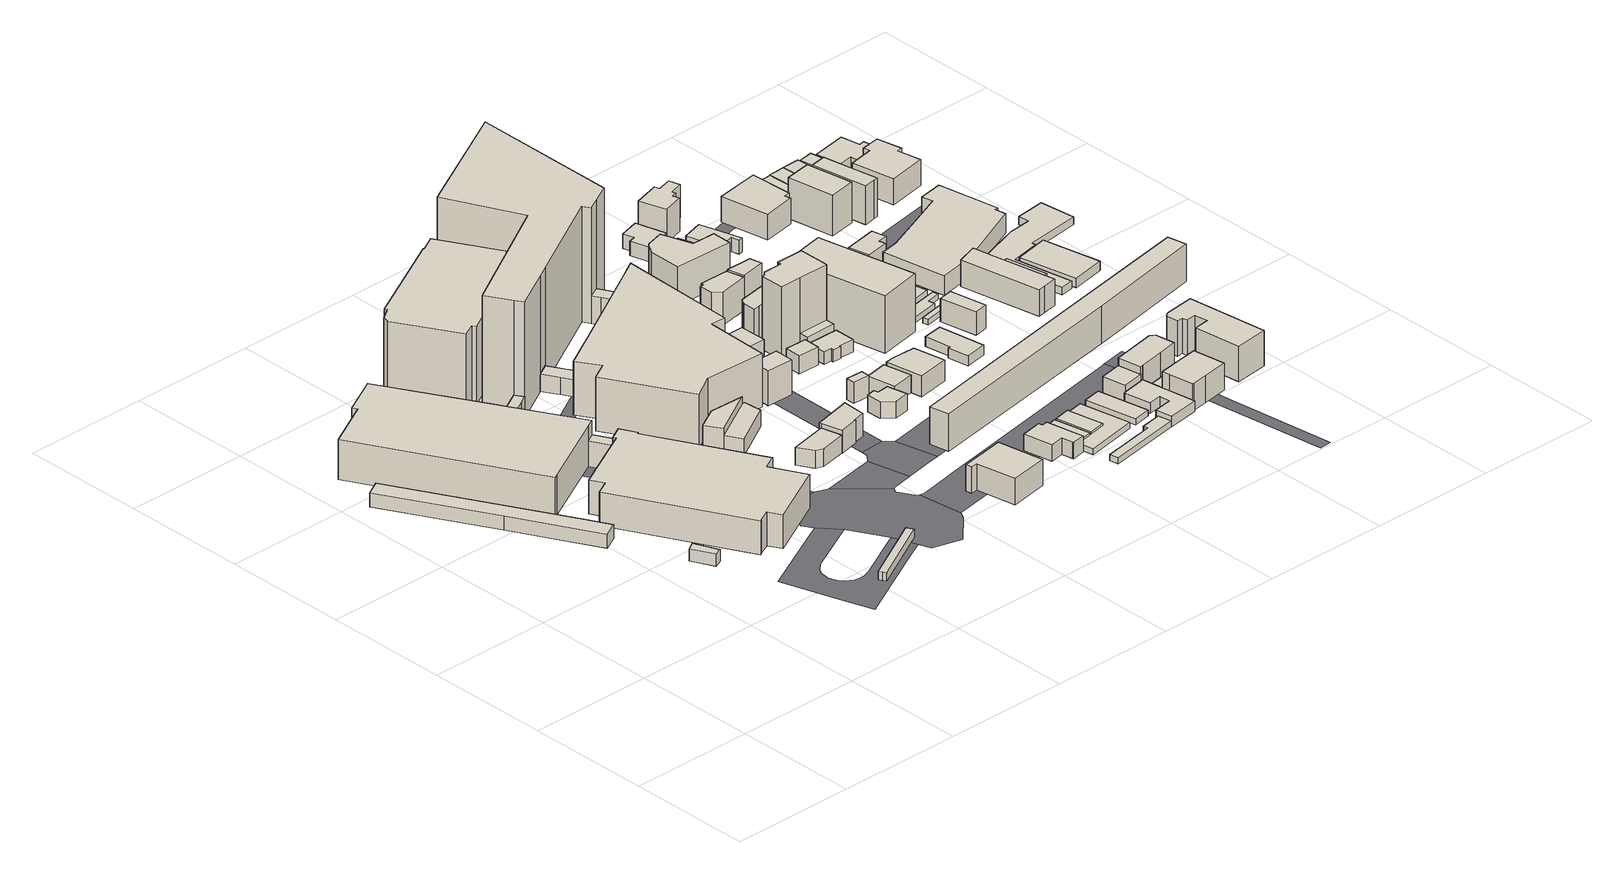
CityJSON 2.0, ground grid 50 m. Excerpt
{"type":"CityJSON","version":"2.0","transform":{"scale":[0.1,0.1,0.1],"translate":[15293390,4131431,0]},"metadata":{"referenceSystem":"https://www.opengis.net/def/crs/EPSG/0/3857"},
"CityObjects":{
"building1":{"type":"Building","attributes":{"measured_height":7.5,"year_of_construction":2008,"storeys_above_ground":3,"name":"新豊橋駅","usage":"商業系複合施設","districts_and_zones_type":"商業地域"},"geometry":[{"type":"Solid","lod":"1","boundaries":[[[[0,1,2,3,4,5]],[[0,5,6,7]],[[5,4,8,6]],[[4,3,9,8]],[[3,2,10,9]],[[2,1,11,10]],[[1,0,7,11]],[[7,6,8,9,10,11]]]]}]},
"building2":{"type":"Building","attributes":{"measured_height":5,"year_of_construction":2008,"storeys_above_ground":1,"usage":"運輸倉庫施設","districts_and_zones_type":"商業地域"},"geometry":[{"type":"Solid","lod":"1","boundaries":[[[[12,13,14,15]],[[12,15,16,17]],[[15,14,18,16]],[[14,13,19,18]],[[13,12,17,19]],[[17,16,18,19]]]]}]},
"building3":{"type":"Building","attributes":{"measured_height":17.8,"year_of_construction":2009,"storeys_above_ground":3,"usage":"商業系複合施設","districts_and_zones_type":"商業地域"},"geometry":[{"type":"Solid","lod":"1","boundaries":[[[[20,21,22,23,24,25,26,27,28,29]],[[20,29,30,31]],[[29,28,32,30]],[[28,27,33,32]],[[27,26,34,33]],[[26,25,35,34]],[[25,24,36,35]],[[24,23,37,36]],[[23,22,38,37]],[[22,21,39,38]],[[21,20,31,39]],[[31,30,32,33,34,35,36,37,38,39]]]]}]},
"building4":{"type":"Building","attributes":{"measured_height":14.9,"year_of_construction":2009,"storeys_above_ground":4,"usage":"運輸倉庫施設","districts_and_zones_type":"商業地域"},"geometry":[{"type":"Solid","lod":"1","boundaries":[[[[40,41,42,43,44,45,46,47,48,49,50,51,52,53,54,55]],[[40,55,56,57]],[[55,54,58,56]],[[54,53,59,58]],[[53,52,60,59]],[[52,51,61,60]],[[51,50,62,61]],[[50,49,63,62]],[[49,48,64,63]],[[48,47,65,64]],[[47,46,66,65]],[[46,45,67,66]],[[45,44,68,67]],[[44,43,69,68]],[[43,42,70,69]],[[42,41,71,70]],[[41,40,57,71]],[[57,56,58,59,60,61,62,63,64,65,66,67,68,69,70,71]]]]}]},
"building5":{"type":"Building","attributes":{"measured_height":7.3,"storeys_above_ground":1,"usage":"運輸倉庫施設","districts_and_zones_type":"商業地域"},"geometry":[{"type":"Solid","lod":"1","boundaries":[[[[72,73,74,75,76,77]],[[72,77,78,79]],[[77,76,80,78]],[[76,75,81,80]],[[75,74,82,81]],[[74,73,83,82]],[[73,72,79,83]],[[79,78,80,81,82,83]]]]}]},
"building6":{"type":"Building","attributes":{"measured_height":17.4,"storeys_above_ground":1,"usage":"商業系複合施設","districts_and_zones_type":"商業地域"},"geometry":[{"type":"Solid","lod":"1","boundaries":[[[[84,85,23,22]],[[84,22,86,87]],[[22,23,88,86]],[[23,85,89,88]],[[85,84,87,89]],[[87,86,88,89]]]]}]},
"building7":{"type":"Building","attributes":{"measured_height":15.4},"geometry":[{"type":"Solid","lod":"1","boundaries":[[[[90,91,92,93,94,95,96,97]],[[90,97,98,99]],[[97,96,100,98]],[[96,95,101,100]],[[95,94,102,101]],[[94,93,103,102]],[[93,92,104,103]],[[92,91,105,104]],[[91,90,99,105]],[[99,98,100,101,102,103,104,105]]]]}]},
"building8":{"type":"Building","attributes":{"measured_height":36.4},"geometry":[{"type":"Solid","lod":"1","boundaries":[[[[106,107,108,109,110,111,112,113,114,115,116,117]],[[106,117,118,119]],[[117,116,120,118]],[[116,115,121,120]],[[115,114,122,121]],[[114,113,123,122]],[[113,112,124,123]],[[112,111,125,124]],[[111,110,126,125]],[[110,109,127,126]],[[109,108,128,127]],[[108,107,129,128]],[[107,106,119,129]],[[119,118,120,121,122,123,124,125,126,127,128,129]]]]}]},
"building9":{"type":"Building","attributes":{"measured_height":7.5,"storeys_above_ground":1,"usage":"宿泊施設","districts_and_zones_type":"商業地域"},"geometry":[{"type":"Solid","lod":"1","boundaries":[[[[130,131,132,133,134,135,136,137]],[[130,137,138,139]],[[137,136,140,138]],[[136,135,141,140]],[[135,134,142,141]],[[134,133,143,142]],[[133,132,144,143]],[[132,131,145,144]],[[131,130,139,145]],[[139,138,140,141,142,143,144,145]]]]}]},
"building10":{"type":"Building","attributes":{"measured_height":10,"year_of_construction":2013,"storeys_above_ground":3,"usage":"店舗等併用住宅","districts_and_zones_type":"商業地域"},"geometry":[{"type":"Solid","lod":"1","boundaries":[[[[146,147,148,149]],[[146,149,150,151]],[[149,148,152,150]],[[148,147,153,152]],[[147,146,151,153]],[[151,150,152,153]]]]}]},
"building11":{"type":"Building","attributes":{"measured_height":7.6,"year_of_construction":1966,"storeys_above_ground":2,"usage":"店舗等併用住宅","districts_and_zones_type":"商業地域"},"geometry":[{"type":"Solid","lod":"1","boundaries":[[[[154,155,147,146,156]],[[154,156,157,158]],[[156,146,159,157]],[[146,147,160,159]],[[147,155,161,160]],[[155,154,158,161]],[[158,157,159,160,161]]]]}]},
"building12":{"type":"Building","attributes":{"measured_height":7.1,"year_of_construction":1981,"storeys_above_ground":2,"usage":"住宅","districts_and_zones_type":"商業地域"},"geometry":[{"type":"Solid","lod":"1","boundaries":[[[[162,163,164,165,166]],[[162,166,167,168]],[[166,165,169,167]],[[165,164,170,169]],[[164,163,171,170]],[[163,162,168,171]],[[168,167,169,170,171]]]]}]},
"building13":{"type":"Building","attributes":{"measured_height":24.8,"year_of_construction":2008,"storeys_above_ground":7,"usage":"宿泊施設","districts_and_zones_type":"商業地域"},"geometry":[{"type":"Solid","lod":"1","boundaries":[[[[172,173,174,175,176,177,178,179,180,181,182,183,184]],[[172,184,185,186]],[[184,183,187,185]],[[183,182,188,187]],[[182,181,189,188]],[[181,180,190,189]],[[180,179,191,190]],[[179,178,192,191]],[[178,177,193,192]],[[177,176,194,193]],[[176,175,195,194]],[[175,174,196,195]],[[174,173,197,196]],[[173,172,186,197]],[[186,185,187,188,189,190,191,192,193,194,195,196,197]]]]}]},
"building14":{"type":"Building","attributes":{"measured_height":11.5,"year_of_construction":1982,"storeys_above_ground":3,"usage":"業務施設","districts_and_zones_type":"商業地域"},"geometry":[{"type":"Solid","lod":"1","boundaries":[[[[198,199,200,201,202,203,204]],[[198,204,205,206]],[[204,203,207,205]],[[203,202,208,207]],[[202,201,209,208]],[[201,200,210,209]],[[200,199,211,210]],[[199,198,206,211]],[[206,205,207,208,209,210,211]]]]}]},
"building15":{"type":"Building","attributes":{"measured_height":11.2,"year_of_construction":2014,"storeys_above_ground":3,"usage":"商業施設","districts_and_zones_type":"商業地域"},"geometry":[{"type":"Solid","lod":"1","boundaries":[[[[212,213,214,215,216,217]],[[212,217,218,219]],[[217,216,220,218]],[[216,215,221,220]],[[215,214,222,221]],[[214,213,223,222]],[[213,212,219,223]],[[219,218,220,221,222,223]]]]}]},
"building16":{"type":"Building","attributes":{"measured_height":72.4,"year_of_construction":2008,"storeys_above_ground":16,"usage":"宿泊施設","districts_and_zones_type":"商業地域"},"geometry":[{"type":"Solid","lod":"1","boundaries":[[[[224,225,226,227,228,229,230,231,232,233,234,235]],[[224,235,236,237]],[[235,234,238,236]],[[234,233,239,238]],[[233,232,240,239]],[[232,231,241,240]],[[231,230,242,241]],[[230,229,243,242]],[[229,228,244,243]],[[228,227,245,244]],[[227,226,246,245]],[[226,225,247,246]],[[225,224,237,247]],[[237,236,238,239,240,241,242,243,244,245,246,247]]]]}]},
"building17":{"type":"Building","attributes":{"measured_height":15.5,"year_of_construction":2006,"storeys_above_ground":5,"usage":"店舗等併用住宅","districts_and_zones_type":"商業地域"},"geometry":[{"type":"Solid","lod":"1","boundaries":[[[[248,249,250,251]],[[248,251,252,253]],[[251,250,254,252]],[[250,249,255,254]],[[249,248,253,255]],[[253,252,254,255]]]]}]},
"building18":{"type":"Building","attributes":{"measured_height":19.6},"geometry":[{"type":"Solid","lod":"1","boundaries":[[[[256,257,258,259]],[[256,259,260,261]],[[259,258,262,260]],[[258,257,263,262]],[[257,256,261,263]],[[261,260,262,263]]]]}]},
"building19":{"type":"Building","attributes":{"measured_height":7.5},"geometry":[{"type":"Solid","lod":"1","boundaries":[[[[264,265,266,267,268,269,270]],[[264,270,271,272]],[[270,269,273,271]],[[269,268,274,273]],[[268,267,275,274]],[[267,266,276,275]],[[266,265,277,276]],[[265,264,272,277]],[[272,271,273,274,275,276,277]]]]}]},
"building20":{"type":"Building","attributes":{"measured_height":9.4,"year_of_construction":1962,"storeys_above_ground":4,"usage":"商業施設","districts_and_zones_type":"商業地域"},"geometry":[{"type":"Solid","lod":"1","boundaries":[[[[278,279,280,281]],[[278,281,282,283]],[[281,280,284,282]],[[280,279,285,284]],[[279,278,283,285]],[[283,282,284,285]]]]}]},
"building21":{"type":"Building","attributes":{"measured_height":24.6,"storeys_above_ground":1,"usage":"宿泊施設","districts_and_zones_type":"商業地域"},"geometry":[{"type":"Solid","lod":"1","boundaries":[[[[286,287,183,182,288,289,290,291]],[[286,291,292,293]],[[291,290,294,292]],[[290,289,295,294]],[[289,288,296,295]],[[288,182,297,296]],[[182,183,298,297]],[[183,287,299,298]],[[287,286,293,299]],[[293,292,294,295,296,297,298,299]]]]}]},
"building22":{"type":"Building","attributes":{"measured_height":7.8},"geometry":[{"type":"Solid","lod":"1","boundaries":[[[[300,301,302,303,304,305,306,307,308,309]],[[300,309,310,311]],[[309,308,312,310]],[[308,307,313,312]],[[307,306,314,313]],[[306,305,315,314]],[[305,304,316,315]],[[304,303,317,316]],[[303,302,318,317]],[[302,301,319,318]],[[301,300,311,319]],[[311,310,312,313,314,315,316,317,318,319]]]]}]},
"building23":{"type":"Building","attributes":{"measured_height":7.8,"year_of_construction":2004,"storeys_above_ground":2,"usage":"住宅","districts_and_zones_type":"商業地域"},"geometry":[{"type":"Solid","lod":"1","boundaries":[[[[320,321,322,323]],[[320,323,324,325]],[[323,322,326,324]],[[322,321,327,326]],[[321,320,325,327]],[[325,324,326,327]]]]}]},
"building24":{"type":"Building","attributes":{"measured_height":11.9,"year_of_construction":1966,"storeys_above_ground":2,"usage":"商業施設","districts_and_zones_type":"商業地域"},"geometry":[{"type":"Solid","lod":"1","boundaries":[[[[328,329,330,331]],[[328,331,332,333]],[[331,330,334,332]],[[330,329,335,334]],[[329,328,333,335]],[[333,332,334,335]]]]}]},
"building25":{"type":"Building","attributes":{"measured_height":4.6,"year_of_construction":1973,"storeys_above_ground":1,"usage":"運輸倉庫施設","districts_and_zones_type":"商業地域"},"geometry":[{"type":"Solid","lod":"1","boundaries":[[[[336,337,338,339]],[[336,339,340,341]],[[339,338,342,340]],[[338,337,343,342]],[[337,336,341,343]],[[341,340,342,343]]]]}]},
"building26":{"type":"Building","attributes":{"measured_height":9.7,"year_of_construction":2012,"storeys_above_ground":2,"usage":"店舗等併用住宅","districts_and_zones_type":"商業地域"},"geometry":[{"type":"Solid","lod":"1","boundaries":[[[[344,345,346,347,348]],[[344,348,349,350]],[[348,347,351,349]],[[347,346,352,351]],[[346,345,353,352]],[[345,344,350,353]],[[350,349,351,352,353]]]]}]},
"building27":{"type":"Building","attributes":{"measured_height":3.5,"storeys_above_ground":1,"usage":"運輸倉庫施設","districts_and_zones_type":"商業地域"},"geometry":[{"type":"Solid","lod":"1","boundaries":[[[[354,355,356,357,358]],[[354,358,359,360]],[[358,357,361,359]],[[357,356,362,361]],[[356,355,363,362]],[[355,354,360,363]],[[360,359,361,362,363]]]]}]},
"building28":{"type":"Building","attributes":{"measured_height":6.8,"year_of_construction":1960,"storeys_above_ground":2,"usage":"住宅","districts_and_zones_type":"商業地域"},"geometry":[{"type":"Solid","lod":"1","boundaries":[[[[364,365,366,367,368,369,370,371]],[[364,371,372,373]],[[371,370,374,372]],[[370,369,375,374]],[[369,368,376,375]],[[368,367,377,376]],[[367,366,378,377]],[[366,365,379,378]],[[365,364,373,379]],[[373,372,374,375,376,377,378,379]]]]}]},
"building29":{"type":"Building","attributes":{"measured_height":29.6,"year_of_construction":2016,"storeys_above_ground":10,"usage":"店舗等併用共同住宅","districts_and_zones_type":"商業地域"},"geometry":[{"type":"Solid","lod":"1","boundaries":[[[[380,381,382,383,384,385,386,387,388,389]],[[380,389,390,391]],[[389,388,392,390]],[[388,387,393,392]],[[387,386,394,393]],[[386,385,395,394]],[[385,384,396,395]],[[384,383,397,396]],[[383,382,398,397]],[[382,381,399,398]],[[381,380,391,399]],[[391,390,392,393,394,395,396,397,398,399]]]]}]},
"building30":{"type":"Building","attributes":{"measured_height":3.1,"storeys_above_ground":1,"usage":"運輸倉庫施設","districts_and_zones_type":"商業地域"},"geometry":[{"type":"Solid","lod":"1","boundaries":[[[[400,401,337,336,356,355,354,402]],[[400,402,403,404]],[[402,354,405,403]],[[354,355,406,405]],[[355,356,407,406]],[[356,336,408,407]],[[336,337,409,408]],[[337,401,410,409]],[[401,400,404,410]],[[404,403,405,406,407,408,409,410]]]]}]},
"building31":{"type":"Building","attributes":{"measured_height":29.5,"storeys_above_ground":1,"usage":"店舗等併用共同住宅","districts_and_zones_type":"商業地域"},"geometry":[{"type":"Solid","lod":"1","boundaries":[[[[411,412,382,381]],[[411,381,413,414]],[[381,382,415,413]],[[382,412,416,415]],[[412,411,414,416]],[[414,413,415,416]]]]}]},
"building32":{"type":"Building","attributes":{"measured_height":9.2,"year_of_construction":1964,"storeys_above_ground":1,"usage":"運輸倉庫施設","districts_and_zones_type":"商業地域"},"geometry":[{"type":"Solid","lod":"1","boundaries":[[[[417,418,419,420,421,422]],[[417,422,423,424]],[[422,421,425,423]],[[421,420,426,425]],[[420,419,427,426]],[[419,418,428,427]],[[418,417,424,428]],[[424,423,425,426,427,428]]]]}]},
"building33":{"type":"Building","attributes":{"measured_height":18.6,"year_of_construction":1981,"storeys_above_ground":5,"usage":"商業系複合施設","districts_and_zones_type":"商業地域"},"geometry":[{"type":"Solid","lod":"1","boundaries":[[[[429,430,431,432,433,434]],[[429,434,435,436]],[[434,433,437,435]],[[433,432,438,437]],[[432,431,439,438]],[[431,430,440,439]],[[430,429,436,440]],[[436,435,437,438,439,440]]]]}]},
"building34":{"type":"Building","attributes":{"measured_height":13.9,"year_of_construction":1957,"storeys_above_ground":3,"usage":"商業系複合施設","districts_and_zones_type":"商業地域"},"geometry":[{"type":"Solid","lod":"1","boundaries":[[[[441,442,443,444,445,446,447,448]],[[441,448,449,450]],[[448,447,451,449]],[[447,446,452,451]],[[446,445,453,452]],[[445,444,454,453]],[[444,443,455,454]],[[443,442,456,455]],[[442,441,450,456]],[[450,449,451,452,453,454,455,456]]]]}]},
"building35":{"type":"Building","attributes":{"measured_height":14.9,"year_of_construction":1978,"storeys_above_ground":4,"usage":"店舗等併用住宅","districts_and_zones_type":"商業地域"},"geometry":[{"type":"Solid","lod":"1","boundaries":[[[[457,458,459,460]],[[457,460,461,462]],[[460,459,463,461]],[[459,458,464,463]],[[458,457,462,464]],[[462,461,463,464]]]]}]},
"building36":{"type":"Building","attributes":{"measured_height":17.2},"geometry":[{"type":"Solid","lod":"1","boundaries":[[[[465,466,467,468,469,470,471]],[[465,471,472,473]],[[471,470,474,472]],[[470,469,475,474]],[[469,468,476,475]],[[468,467,477,476]],[[467,466,478,477]],[[466,465,473,478]],[[473,472,474,475,476,477,478]]]]}]},
"building37":{"type":"Building","attributes":{"measured_height":2.7,"year_of_construction":1964,"storeys_above_ground":1,"usage":"運輸倉庫施設","districts_and_zones_type":"商業地域"},"geometry":[{"type":"Solid","lod":"1","boundaries":[[[[479,480,481,482]],[[479,482,483,484]],[[482,481,485,483]],[[481,480,486,485]],[[480,479,484,486]],[[484,483,485,486]]]]}]},
"building38":{"type":"Building","attributes":{"measured_height":25.4,"year_of_construction":2004,"storeys_above_ground":6,"usage":"文教厚生施設","districts_and_zones_type":"商業地域"},"geometry":[{"type":"Solid","lod":"1","boundaries":[[[[487,488,489,490]],[[487,490,491,492]],[[490,489,493,491]],[[489,488,494,493]],[[488,487,492,494]],[[492,491,493,494]]]]}]},
"building39":{"type":"Building","attributes":{"measured_height":6.4,"year_of_construction":1962,"storeys_above_ground":2,"usage":"商業施設","districts_and_zones_type":"商業地域"},"geometry":[{"type":"Solid","lod":"1","boundaries":[[[[495,496,497,498,499,500]],[[495,500,501,502]],[[500,499,503,501]],[[499,498,504,503]],[[498,497,505,504]],[[497,496,506,505]],[[496,495,502,506]],[[502,501,503,504,505,506]]]]}]},
"building40":{"type":"Building","attributes":{"measured_height":15.4,"storeys_above_ground":1,"usage":"商業施設","districts_and_zones_type":"商業地域"},"geometry":[{"type":"Solid","lod":"1","boundaries":[[[[507,508,509,510,511]],[[507,511,512,513]],[[511,510,514,512]],[[510,509,515,514]],[[509,508,516,515]],[[508,507,513,516]],[[513,512,514,515,516]]]]}]},
"building41":{"type":"Building","attributes":{"measured_height":5.9},"geometry":[{"type":"Solid","lod":"1","boundaries":[[[[517,518,519,520,521,522,523,524,525,526,527,528,529,530,531,532]],[[517,532,533,534]],[[532,531,535,533]],[[531,530,536,535]],[[530,529,537,536]],[[529,528,538,537]],[[528,527,539,538]],[[527,526,540,539]],[[526,525,541,540]],[[525,524,542,541]],[[524,523,543,542]],[[523,522,544,543]],[[522,521,545,544]],[[521,520,546,545]],[[520,519,547,546]],[[519,518,548,547]],[[518,517,534,548]],[[534,533,535,536,537,538,539,540,541,542,543,544,545,546,547,548]]]]}]},
"building42":{"type":"Building","attributes":{"measured_height":6.9},"geometry":[{"type":"Solid","lod":"1","boundaries":[[[[549,550,551,552,553,554]],[[549,554,555,556]],[[554,553,557,555]],[[553,552,558,557]],[[552,551,559,558]],[[551,550,560,559]],[[550,549,556,560]],[[556,555,557,558,559,560]]]]}]},
"building43":{"type":"Building","attributes":{"measured_height":7.5,"year_of_construction":1975,"storeys_above_ground":2,"usage":"住宅","districts_and_zones_type":"商業地域"},"geometry":[{"type":"Solid","lod":"1","boundaries":[[[[561,562,563,564]],[[561,564,565,566]],[[564,563,567,565]],[[563,562,568,567]],[[562,561,566,568]],[[566,565,567,568]]]]}]},
"building44":{"type":"Building","attributes":{"measured_height":17.7,"year_of_construction":1965,"storeys_above_ground":6,"usage":"店舗等併用共同住宅","districts_and_zones_type":"商業地域"},"geometry":[{"type":"Solid","lod":"1","boundaries":[[[[569,570,571,572,573,574]],[[569,574,575,576]],[[574,573,577,575]],[[573,572,578,577]],[[572,571,579,578]],[[571,570,580,579]],[[570,569,576,580]],[[576,575,577,578,579,580]]]]}]},
"building45":{"type":"Building","attributes":{"measured_height":3.8,"storeys_above_ground":1,"usage":"住宅","districts_and_zones_type":"商業地域"},"geometry":[{"type":"Solid","lod":"1","boundaries":[[[[581,582,583,584,585,586]],[[581,586,587,588]],[[586,585,589,587]],[[585,584,590,589]],[[584,583,591,590]],[[583,582,592,591]],[[582,581,588,592]],[[588,587,589,590,591,592]]]]}]},
"building46":{"type":"Building","attributes":{"measured_height":2.3,"storeys_above_ground":1,"usage":"運輸倉庫施設","districts_and_zones_type":"商業地域"},"geometry":[{"type":"Solid","lod":"1","boundaries":[[[[593,594,595,596]],[[593,596,597,598]],[[596,595,599,597]],[[595,594,600,599]],[[594,593,598,600]],[[598,597,599,600]]]]}]},
"building47":{"type":"Building","attributes":{"measured_height":6.3,"year_of_construction":1950,"storeys_above_ground":2,"usage":"住宅","districts_and_zones_type":"商業地域"},"geometry":[{"type":"Solid","lod":"1","boundaries":[[[[601,602,603,604,605,606]],[[601,606,607,608]],[[606,605,609,607]],[[605,604,610,609]],[[604,603,611,610]],[[603,602,612,611]],[[602,601,608,612]],[[608,607,609,610,611,612]]]]}]},
"building48":{"type":"Building","attributes":{"measured_height":9.6,"year_of_construction":2015,"storeys_above_ground":3,"usage":"住宅","districts_and_zones_type":"商業地域"},"geometry":[{"type":"Solid","lod":"1","boundaries":[[[[613,614,615,616]],[[613,616,617,618]],[[616,615,619,617]],[[615,614,620,619]],[[614,613,618,620]],[[618,617,619,620]]]]}]},
"building49":{"type":"Building","attributes":{"measured_height":11.7,"year_of_construction":1970,"storeys_above_ground":1,"usage":"住宅","districts_and_zones_type":"商業地域"},"geometry":[{"type":"Solid","lod":"1","boundaries":[[[[621,622,623,624,625,626,627,628]],[[621,628,629,630]],[[628,627,631,629]],[[627,626,632,631]],[[626,625,633,632]],[[625,624,634,633]],[[624,623,635,634]],[[623,622,636,635]],[[622,621,630,636]],[[630,629,631,632,633,634,635,636]]]]}]},
"building50":{"type":"Building","attributes":{"measured_height":2.5,"storeys_above_ground":1,"usage":"運輸倉庫施設","districts_and_zones_type":"商業地域"},"geometry":[{"type":"Solid","lod":"1","boundaries":[[[[637,638,639,640,641,642]],[[637,642,643,644]],[[642,641,645,643]],[[641,640,646,645]],[[640,639,647,646]],[[639,638,648,647]],[[638,637,644,648]],[[644,643,645,646,647,648]]]]}]},
"building51":{"type":"Building","attributes":{"measured_height":2.5,"storeys_above_ground":1,"usage":"運輸倉庫施設","districts_and_zones_type":"商業地域"},"geometry":[{"type":"Solid","lod":"1","boundaries":[[[[649,650,651,652]],[[649,652,653,654]],[[652,651,655,653]],[[651,650,656,655]],[[650,649,654,656]],[[654,653,655,656]]]]}]},
"building52":{"type":"Building","attributes":{"measured_height":3.6,"storeys_above_ground":1,"usage":"運輸倉庫施設","districts_and_zones_type":"商業地域"},"geometry":[{"type":"Solid","lod":"1","boundaries":[[[[657,658,659,660]],[[657,660,661,662]],[[660,659,663,661]],[[659,658,664,663]],[[658,657,662,664]],[[662,661,663,664]]]]}]},
"building53":{"type":"Building","attributes":{"measured_height":10.1,"year_of_construction":1982,"storeys_above_ground":3,"usage":"店舗等併用住宅","districts_and_zones_type":"商業地域"},"geometry":[{"type":"Solid","lod":"1","boundaries":[[[[665,666,667,668,669,670,671,672,673]],[[665,673,674,675]],[[673,672,676,674]],[[672,671,677,676]],[[671,670,678,677]],[[670,669,679,678]],[[669,668,680,679]],[[668,667,681,680]],[[667,666,682,681]],[[666,665,675,682]],[[675,674,676,677,678,679,680,681,682]]]]}]},
"building54":{"type":"Building","attributes":{"measured_height":14.8,"year_of_construction":1997,"storeys_above_ground":1,"usage":"商業施設","districts_and_zones_type":"商業地域"},"geometry":[{"type":"Solid","lod":"1","boundaries":[[[[683,684,685,686,687,688,689,690,691,692]],[[683,692,693,694]],[[692,691,695,693]],[[691,690,696,695]],[[690,689,697,696]],[[689,688,698,697]],[[688,687,699,698]],[[687,686,700,699]],[[686,685,701,700]],[[685,684,702,701]],[[684,683,694,702]],[[694,693,695,696,697,698,699,700,701,702]]]]}]},
"building55":{"type":"Building","attributes":{"measured_height":10.1,"year_of_construction":1948,"storeys_above_ground":2,"usage":"商業施設","districts_and_zones_type":"商業地域"},"geometry":[{"type":"Solid","lod":"1","boundaries":[[[[703,704,705,706,707,708]],[[703,708,709,710]],[[708,707,711,709]],[[707,706,712,711]],[[706,705,713,712]],[[705,704,714,713]],[[704,703,710,714]],[[710,709,711,712,713,714]]]]}]},
"building56":{"type":"Building","attributes":{"measured_height":12.8,"year_of_construction":1983,"storeys_above_ground":3,"usage":"業務施設","districts_and_zones_type":"商業地域"},"geometry":[{"type":"Solid","lod":"1","boundaries":[[[[715,716,717,718,719,720,721]],[[715,721,722,723]],[[721,720,724,722]],[[720,719,725,724]],[[719,718,726,725]],[[718,717,727,726]],[[717,716,728,727]],[[716,715,723,728]],[[723,722,724,725,726,727,728]]]]}]},
"building57":{"type":"Building","attributes":{"measured_height":13.5},"geometry":[{"type":"Solid","lod":"1","boundaries":[[[[729,730,731,732,733,734,735,736]],[[729,736,737,738]],[[736,735,739,737]],[[735,734,740,739]],[[734,733,741,740]],[[733,732,742,741]],[[732,731,743,742]],[[731,730,744,743]],[[730,729,738,744]],[[738,737,739,740,741,742,743,744]]]]}]},
"building58":{"type":"Building","attributes":{"measured_height":17.7},"geometry":[{"type":"Solid","lod":"1","boundaries":[[[[745,746,747,748,749,750,751,752,753,754,755,756,757]],[[745,757,758,759]],[[757,756,760,758]],[[756,755,761,760]],[[755,754,762,761]],[[754,753,763,762]],[[753,752,764,763]],[[752,751,765,764]],[[751,750,766,765]],[[750,749,767,766]],[[749,748,768,767]],[[748,747,769,768]],[[747,746,770,769]],[[746,745,759,770]],[[759,758,760,761,762,763,764,765,766,767,768,769,770]]]]}]},
"building59":{"type":"Building","attributes":{"measured_height":7.7,"year_of_construction":2008,"storeys_above_ground":2,"usage":"住宅","districts_and_zones_type":"商業地域"},"geometry":[{"type":"Solid","lod":"1","boundaries":[[[[771,772,773,774]],[[771,774,775,776]],[[774,773,777,775]],[[773,772,778,777]],[[772,771,776,778]],[[776,775,777,778]]]]}]},
"building60":{"type":"Building","attributes":{"measured_height":17},"geometry":[{"type":"Solid","lod":"1","boundaries":[[[[779,780,781,782]],[[779,782,783,784]],[[782,781,785,783]],[[781,780,786,785]],[[780,779,784,786]],[[784,783,785,786]]]]}]},
"building61":{"type":"Building","attributes":{"measured_height":10.9,"year_of_construction":1954,"storeys_above_ground":2,"usage":"住宅","districts_and_zones_type":"商業地域"},"geometry":[{"type":"Solid","lod":"1","boundaries":[[[[787,788,715,721,789]],[[787,789,790,791]],[[789,721,792,790]],[[721,715,793,792]],[[715,788,794,793]],[[788,787,791,794]],[[791,790,792,793,794]]]]}]},
"building62":{"type":"Building","attributes":{"measured_height":9.4,"storeys_above_ground":3,"usage":"運輸倉庫施設","districts_and_zones_type":"商業地域"},"geometry":[{"type":"Solid","lod":"1","boundaries":[[[[795,796,797,798,799,800,801,802,803,804,805,806]],[[795,806,807,808]],[[806,805,809,807]],[[805,804,810,809]],[[804,803,811,810]],[[803,802,812,811]],[[802,801,813,812]],[[801,800,814,813]],[[800,799,815,814]],[[799,798,816,815]],[[798,797,817,816]],[[797,796,818,817]],[[796,795,808,818]],[[808,807,809,810,811,812,813,814,815,816,817,818]]]]}]},
"building63":{"type":"Building","attributes":{"measured_height":7.3,"year_of_construction":1968,"storeys_above_ground":2,"usage":"商業施設","districts_and_zones_type":"商業地域"},"geometry":[{"type":"Solid","lod":"1","boundaries":[[[[819,820,821,822,823,824]],[[819,824,825,826]],[[824,823,827,825]],[[823,822,828,827]],[[822,821,829,828]],[[821,820,830,829]],[[820,819,826,830]],[[826,825,827,828,829,830]]]]}]},
"building64":{"type":"Building","attributes":{"measured_height":17.1,"year_of_construction":1976,"storeys_above_ground":4,"usage":"商業施設","districts_and_zones_type":"商業地域"},"geometry":[{"type":"Solid","lod":"1","boundaries":[[[[831,832,833,834,835,836]],[[831,836,837,838]],[[836,835,839,837]],[[835,834,840,839]],[[834,833,841,840]],[[833,832,842,841]],[[832,831,838,842]],[[838,837,839,840,841,842]]]]}]},
"building65":{"type":"Building","attributes":{"measured_height":4.4,"year_of_construction":2020,"storeys_above_ground":1,"usage":"商業施設","districts_and_zones_type":"商業地域"},"geometry":[{"type":"Solid","lod":"1","boundaries":[[[[843,844,845,846]],[[843,846,847,848]],[[846,845,849,847]],[[845,844,850,849]],[[844,843,848,850]],[[848,847,849,850]]]]}]},
"building66":{"type":"Building","attributes":{"measured_height":4.1},"geometry":[{"type":"Solid","lod":"1","boundaries":[[[[851,852,853,854,855,856,857,858,859,860,861,862,863,864,865,866]],[[851,866,867,868]],[[866,865,869,867]],[[865,864,870,869]],[[864,863,871,870]],[[863,862,872,871]],[[862,861,873,872]],[[861,860,874,873]],[[860,859,875,874]],[[859,858,876,875]],[[858,857,877,876]],[[857,856,878,877]],[[856,855,879,878]],[[855,854,880,879]],[[854,853,881,880]],[[853,852,882,881]],[[852,851,868,882]],[[868,867,869,870,871,872,873,874,875,876,877,878,879,880,881,882]]]]}]},
"building67":{"type":"Building","attributes":{"measured_height":7.5,"year_of_construction":1958,"storeys_above_ground":2,"usage":"住宅","districts_and_zones_type":"商業地域"},"geometry":[{"type":"Solid","lod":"1","boundaries":[[[[883,884,819,824,885,886]],[[883,886,887,888]],[[886,885,889,887]],[[885,824,890,889]],[[824,819,891,890]],[[819,884,892,891]],[[884,883,888,892]],[[888,887,889,890,891,892]]]]}]},
"building68":{"type":"Building","attributes":{"measured_height":7.1,"year_of_construction":1956,"storeys_above_ground":2,"usage":"住宅","districts_and_zones_type":"商業地域"},"geometry":[{"type":"Solid","lod":"1","boundaries":[[[[893,894,895,896]],[[893,896,897,898]],[[896,895,899,897]],[[895,894,900,899]],[[894,893,898,900]],[[898,897,899,900]]]]}]},
"building69":{"type":"Building","attributes":{"measured_height":10.6,"year_of_construction":2006,"storeys_above_ground":3,"usage":"商業施設","districts_and_zones_type":"商業地域"},"geometry":[{"type":"Solid","lod":"1","boundaries":[[[[901,902,903,904,905,906,907,908]],[[901,908,909,910]],[[908,907,911,909]],[[907,906,912,911]],[[906,905,913,912]],[[905,904,914,913]],[[904,903,915,914]],[[903,902,916,915]],[[902,901,910,916]],[[910,909,911,912,913,914,915,916]]]]}]},
"building70":{"type":"Building","attributes":{"measured_height":8.9,"year_of_construction":1957,"storeys_above_ground":2,"usage":"商業施設","districts_and_zones_type":"商業地域"},"geometry":[{"type":"Solid","lod":"1","boundaries":[[[[917,918,919,920,921,922,923,924]],[[917,924,925,926]],[[924,923,927,925]],[[923,922,928,927]],[[922,921,929,928]],[[921,920,930,929]],[[920,919,931,930]],[[919,918,932,931]],[[918,917,926,932]],[[926,925,927,928,929,930,931,932]]]]}]},
"road1":{"type":"Road","geometry":[{"type":"MultiSurface","lod":"1","boundaries":[[[933,934,935,936,937,938,939,940,941,942,943,944,945,946,947,948,949,950,951,952,953,954,955,956]]]}]},
"road2":{"type":"Road","geometry":[{"type":"MultiSurface","lod":"1","boundaries":[[[957,958,959,960,961,962,963,964]]]}]},
"road3":{"type":"Road","geometry":[{"type":"MultiSurface","lod":"1","boundaries":[[[965,963,962,966,967,968]]]}]},
"road4":{"type":"Road","geometry":[{"type":"MultiSurface","lod":"1","boundaries":[[[969,967,966,970]]]}]},
"road5":{"type":"Road","geometry":[{"type":"MultiSurface","lod":"1","boundaries":[[[971,969,970,972,934,933,943,942,973,974,975,976,977,978,979,980,981,982,983]]]}]},
"road6":{"type":"Road","geometry":[{"type":"MultiSurface","lod":"1","boundaries":[[[984,985,986,971,983,987]]]}]},
"road7":{"type":"Road","geometry":[{"type":"MultiSurface","lod":"1","boundaries":[[[988,989,990,991,992,993,994,965,968,995,996,997,998]]]}]},
"road8":{"type":"Road","geometry":[{"type":"MultiSurface","lod":"1","boundaries":[[[999,1000,1001,1002,985,984,1003,1004]]]}]},
"road9":{"type":"Road","geometry":[{"type":"MultiSurface","lod":"1","boundaries":[[[1005,1006,1001,1000]]]}]},
"road10":{"type":"Road","geometry":[{"type":"MultiSurface","lod":"1","boundaries":[[[1007,1008,1006,1005,1009,1010,1011]]]}]},
"road11":{"type":"Road","geometry":[{"type":"MultiSurface","lod":"1","boundaries":[[[1007,1012,1013,1008]]]}]},
"road12":{"type":"Road","geometry":[{"type":"MultiSurface","lod":"1","boundaries":[[[1014,1015,1016,1017,1018,1019,1020,978,977,1021,1022]]]}]},
"road13":{"type":"Road","geometry":[{"type":"MultiSurface","lod":"1","boundaries":[[[1023,1024,1025,989,988,1013,1012,1026]]]}]},
"road14":{"type":"Road","geometry":[{"type":"MultiSurface","lod":"1","boundaries":[[[1027,1028,1029,1030,999,1004,1031,1032]]]}]},
"road15":{"type":"Road","geometry":[{"type":"MultiSurface","lod":"1","boundaries":[[[1033,1034,1035,1036,1037,1038,1039,1040]]]}]},
"road16":{"type":"Road","geometry":[{"type":"MultiSurface","lod":"1","boundaries":[[[1041,1042,1015,1014,1035,1034]]]}]},
"road17":{"type":"Road","geometry":[{"type":"MultiSurface","lod":"1","boundaries":[[[1043,1044,1045,1046,1011,1010,1047,1048]]]}]},
"road18":{"type":"Road","geometry":[{"type":"MultiSurface","lod":"1","boundaries":[[[1049,1050,1051,1052,1053,1023,1026,1054,1055,1056]]]}]}
},
"vertices":[
[417,1239,77],[467,1142,77],[408,1111,77],[233,1440,77],[7,1865,77],[66,1897,77],[66,1897,133],[417,1239,133],[7,1865,133],[233,1440,133],[408,1111,133],[467,1142,133],
[623,780,80],[593,767,80],[549,855,80],[583,877,80],[583,877,128],[623,780,128],[549,855,128],[593,767,128],
[597,1858,80],[616,1823,80],[762,1561,80],[724,1540,80],[426,1382,80],[413,1375,80],[48,2064,80],[234,2163,80],[224,2183,80],[373,2262,80],[373,2262,240],[597,1858,240],[224,2183,240],[234,2163,240],[48,2064,240],[413,1375,240],[426,1382,240],[724,1540,240],[762,1561,240],[616,1823,240],
[852,1426,79],[846,1422,79],[1069,991,79],[1015,963,79],[1086,825,79],[838,695,79],[811,747,79],[762,722,79],[755,719,79],[488,1235,79],[500,1241,79],[542,1263,79],[515,1316,79],[771,1450,79],[765,1461,79],[819,1490,79],[819,1490,214],[852,1426,214],[765,1461,214],[771,1450,214],[515,1316,214],[542,1263,214],[500,1241,214],[488,1235,214],[755,719,214],[762,722,214],[811,747,214],[838,695,214],[1086,825,214],[1015,963,214],[1069,991,214],[846,1422,214],
[1217,460,72],[1221,450,72],[956,307,72],[949,321,72],[942,334,72],[1207,477,72],[1207,477,105],[1217,460,105],[942,334,105],[949,321,105],[956,307,105],[1221,450,105],
[803,1482,80],[765,1461,80],[762,1561,183],[803,1482,183],[724,1540,183],[765,1461,183],
[784,1916,81],[745,1894,81],[628,1830,81],[616,1823,81],[597,1858,81],[609,1864,81],[726,1929,81],[764,1950,81],[764,1950,168],[784,1916,168],[726,1929,168],[609,1864,168],[597,1858,168],[616,1823,168],[628,1830,168],[745,1894,168],
[1160,2334,86],[721,2089,86],[713,2104,86],[662,2077,86],[525,2321,86],[532,2349,86],[550,2360,86],[577,2379,86],[572,2389,86],[940,2584,86],[942,2581,86],[1004,2615,86],[1004,2615,397],[1160,2334,397],[942,2581,397],[940,2584,397],[572,2389,397],[577,2379,397],[550,2360,397],[532,2349,397],[525,2321,397],[662,2077,397],[713,2104,397],[721,2089,397],
[1023,1969,86],[1047,1925,86],[1063,1898,86],[1011,1869,86],[996,1896,86],[972,1940,86],[937,2002,86],[988,2030,86],[988,2030,155],[1023,1969,155],[937,2002,155],[972,1940,155],[996,1896,155],[1011,1869,155],[1063,1898,155],[1047,1925,155],
[1309,1393,86],[1118,1285,86],[1082,1350,86],[1168,1398,86],[1168,1398,179],[1309,1393,179],[1082,1350,179],[1118,1285,179],
[1324,1318,86],[1154,1221,86],[1319,1393,86],[1319,1393,152],[1324,1318,152],[1309,1393,152],[1118,1285,152],[1154,1221,152],
[1410,1006,84],[1302,983,84],[1274,995,84],[1239,1058,84],[1391,1090,84],[1391,1090,154],[1410,1006,154],[1239,1058,154],[1274,995,154],[1302,983,154],
[1486,1666,84],[1425,1668,84],[1418,1411,84],[1170,1418,84],[1079,1363,84],[899,1688,84],[968,1726,84],[916,1815,84],[1011,1869,84],[1063,1898,84],[1427,2106,84],[1471,2131,84],[1499,2147,84],[1499,2147,298],[1486,1666,298],[1471,2131,298],[1427,2106,298],[1063,1898,298],[1011,1869,298],[916,1815,298],[968,1726,298],[899,1688,298],[1079,1363,298],[1170,1418,298],[1418,1411,298],[1425,1668,298],
[1539,1039,81],[1490,1028,81],[1491,1025,81],[1410,1006,81],[1391,1090,81],[1389,1097,81],[1543,1132,81],[1543,1132,172],[1539,1039,172],[1389,1097,172],[1391,1090,172],[1410,1006,172],[1491,1025,172],[1490,1028,172],
[1761,383,81],[1606,356,81],[1578,517,81],[1552,513,81],[1547,538,81],[1729,569,81],[1729,569,186],[1761,383,186],[1547,538,186],[1552,513,186],[1578,517,186],[1606,356,186],
[1493,2272,83],[1417,2231,83],[1371,2208,83],[1356,2237,83],[988,2030,83],[937,2002,83],[784,1916,83],[764,1950,83],[709,2048,83],[1182,2321,83],[1040,2620,83],[1497,2865,83],[1497,2865,545],[1493,2272,545],[1040,2620,545],[1182,2321,545],[709,2048,545],[764,1950,545],[784,1916,545],[937,2002,545],[988,2030,545],[1356,2237,545],[1371,2208,545],[1417,2231,545],
[1552,1482,82],[1551,1403,82],[1441,1404,82],[1442,1483,82],[1442,1483,220],[1552,1482,220],[1441,1404,220],[1551,1403,220],
[1554,1544,83],[1434,1544,83],[1434,1653,83],[1553,1653,83],[1553,1653,238],[1554,1544,238],[1434,1653,238],[1434,1544,238],
[1702,1135,81],[1748,1139,81],[1766,1058,81],[1704,1047,81],[1661,1083,81],[1661,1144,81],[1698,1152,81],[1698,1152,147],[1702,1135,147],[1661,1144,147],[1661,1083,147],[1704,1047,147],[1766,1058,147],[1748,1139,147],
[1733,1249,82],[1732,1213,82],[1662,1215,82],[1663,1251,82],[1663,1251,165],[1733,1249,165],[1662,1215,165],[1732,1213,165],
[1433,2202,84],[1456,2157,84],[1413,2133,84],[1388,2177,84],[1371,2208,84],[1417,2231,84],[1417,2231,194],[1433,2202,194],[1371,2208,194],[1388,2177,194],[1413,2133,194],[1427,2106,194],[1471,2131,194],[1456,2157,194],
[1962,596,80],[1985,600,80],[2012,454,80],[2013,448,80],[1959,438,80],[1958,445,80],[1950,487,80],[1895,477,80],[1873,596,80],[1959,612,80],[1959,612,145],[1962,596,145],[1873,596,145],[1895,477,145],[1950,487,145],[1958,445,145],[1959,438,145],[2013,448,145],[2012,454,145],[1985,600,145],
[1852,1131,83],[1760,1114,83],[1739,1226,83],[1831,1243,83],[1831,1243,154],[1852,1131,154],[1739,1226,154],[1760,1114,154],
[1749,1547,82],[1748,1480,82],[1660,1481,82],[1661,1548,82],[1661,1548,154],[1749,1547,154],[1660,1481,154],[1748,1480,154],
[2082,487,80],[2014,474,80],[1987,621,80],[2054,633,80],[2054,633,111],[2082,487,111],[1987,621,111],[2014,474,111],
[1968,1239,81],[1991,1110,81],[1862,1088,81],[1837,1237,81],[1872,1243,81],[1872,1243,164],[1968,1239,164],[1837,1237,164],[1862,1088,164],[1991,1110,164],
[2129,645,80],[2156,502,80],[2089,489,80],[2063,635,80],[2129,648,80],[2129,648,111],[2129,645,111],[2063,635,111],[2089,489,111],[2156,502,111],
[1894,1546,82],[1894,1461,82],[1832,1462,82],[1832,1459,82],[1799,1459,82],[1799,1469,82],[1765,1469,82],[1765,1547,82],[1765,1547,131],[1894,1546,131],[1765,1469,131],[1799,1469,131],[1799,1459,131],[1832,1459,131],[1832,1462,131],[1894,1461,131],
[1892,1590,82],[1890,1590,82],[1764,1590,82],[1680,1589,82],[1679,1686,82],[1692,1686,82],[1703,1700,82],[1782,1701,82],[1782,1716,82],[1892,1716,82],[1892,1716,374],[1892,1590,374],[1782,1716,374],[1782,1701,374],[1703,1700,374],[1692,1686,374],[1679,1686,374],[1680,1589,374],[1764,1590,374],[1890,1590,374],
[2236,452,80],[2026,412,80],[2197,658,80],[2197,658,104],[2236,452,104],[2129,645,104],[2156,502,104],[2089,489,104],[2082,487,104],[2014,474,104],[2026,412,104],
[1890,1554,82],[1764,1553,82],[1890,1590,154],[1890,1554,154],[1764,1590,154],[1764,1553,154],
[2344,361,81],[2046,309,81],[2039,345,81],[2254,383,81],[2251,401,81],[2334,415,81],[2334,415,105],[2344,361,105],[2251,401,105],[2254,383,105],[2039,345,105],[2046,309,105],
[1888,1748,81],[1689,1713,81],[1664,1708,81],[1665,1763,81],[1680,1784,81],[1875,1818,81],[1875,1818,238],[1888,1748,238],[1680,1784,238],[1665,1763,238],[1664,1708,238],[1689,1713,238],
[1795,1984,82],[1796,1981,82],[1811,1914,82],[1689,1892,82],[1662,1917,82],[1662,1973,82],[1677,1973,82],[1677,1986,82],[1677,1986,214],[1795,1984,214],[1677,1973,214],[1662,1973,214],[1662,1917,214],[1689,1892,214],[1811,1914,214],[1796,1981,214],
[1901,1980,81],[1911,1932,81],[1811,1914,81],[1796,1981,81],[1796,1981,221],[1901,1980,221],[1811,1914,221],[1911,1932,221],
[1809,2164,83],[1904,2162,83],[1903,2083,83],[1665,2088,83],[1666,2218,83],[1697,2266,83],[1769,2286,83],[1769,2286,239],[1809,2164,239],[1697,2266,239],[1666,2218,239],[1665,2088,239],[1903,2083,239],[1904,2162,239],
[2336,468,80],[2264,454,80],[2226,662,80],[2298,675,80],[2298,675,104],[2336,468,104],[2226,662,104],[2264,454,104],
[2142,1415,80],[1968,1381,80],[1892,1781,80],[2065,1815,80],[2065,1815,310],[2142,1415,310],[1892,1781,310],[1968,1381,310],
[2204,1141,81],[2115,1126,81],[2102,1211,81],[2114,1212,81],[2098,1319,81],[2176,1330,81],[2176,1330,120],[2204,1141,120],[2098,1319,120],[2114,1212,120],[2102,1211,120],[2115,1126,120],
[1916,2202,83],[1858,2185,83],[1829,2189,83],[1798,2295,83],[1882,2318,83],[1882,2318,162],[1916,2202,162],[1798,2295,162],[1829,2189,162],[1858,2185,162],
[2443,583,79],[2450,536,79],[2452,520,79],[2457,491,79],[2472,390,79],[2473,382,79],[2347,362,79],[2336,429,79],[2411,441,79],[2405,484,79],[2353,476,79],[2336,585,79],[2340,586,79],[2430,602,79],[2437,604,79],[2440,604,79],[2440,604,121],[2443,583,121],[2437,604,121],[2430,602,121],[2340,586,121],[2336,585,121],[2353,476,121],[2405,484,121],[2411,441,121],[2336,429,121],[2347,362,121],[2473,382,121],[2472,390,121],[2457,491,121],[2452,520,121],[2450,536,121],
[1899,2391,84],[1792,2362,84],[1772,2438,84],[1799,2445,84],[1787,2490,84],[1867,2511,84],[1867,2511,142],[1899,2391,142],[1787,2490,142],[1799,2445,142],[1772,2438,142],[1792,2362,142],
[2430,602,80],[2340,586,80],[2326,682,80],[2415,698,80],[2415,698,147],[2430,602,147],[2326,682,147],[2340,586,147],
[3034,1014,82],[2542,918,82],[1682,764,82],[1667,844,82],[2542,1004,82],[3020,1091,82],[3020,1091,231],[3034,1014,231],[2542,1004,231],[1667,844,231],[1682,764,231],[2542,918,231],
[2541,565,80],[2543,552,80],[2541,551,80],[2450,536,80],[2443,583,80],[2535,599,80],[2535,599,102],[2541,565,102],[2443,583,102],[2450,536,102],[2541,551,102],[2543,552,102],
[2305,1433,81],[2200,1413,81],[2196,1436,81],[2300,1456,81],[2300,1456,103],[2305,1433,103],[2196,1436,103],[2200,1413,103],
[2069,2196,82],[2051,2191,82],[2043,2222,82],[1976,2203,82],[1939,2337,82],[2023,2361,82],[2023,2361,138],[2069,2196,138],[1939,2337,138],[1976,2203,138],[2043,2222,138],[2051,2191,138],
[2329,1263,81],[2273,1253,81],[2246,1401,81],[2303,1411,81],[2303,1411,174],[2329,1263,174],[2246,1401,174],[2273,1253,174],
[2644,416,77],[2540,400,77],[2477,390,77],[2472,390,77],[2457,491,77],[2452,520,77],[2541,534,77],[2625,546,77],[2625,546,185],[2644,416,185],[2541,534,185],[2452,520,185],[2457,491,185],[2472,390,185],[2477,390,185],[2540,400,185],
[2342,1512,80],[2286,1501,80],[2291,1476,80],[2161,1452,80],[2152,1501,80],[2338,1536,80],[2338,1536,102],[2342,1512,102],[2152,1501,102],[2161,1452,102],[2291,1476,102],[2286,1501,102],
[2332,1556,80],[2149,1521,80],[2139,1572,80],[2322,1607,80],[2322,1607,102],[2332,1556,102],[2139,1572,102],[2149,1521,102],
[2317,1626,80],[2133,1593,80],[2129,1616,80],[2313,1649,80],[2313,1649,102],[2317,1626,102],[2129,1616,102],[2133,1593,102],
[2610,720,78],[2621,640,78],[2541,624,78],[2440,604,78],[2437,604,78],[2430,602,78],[2415,698,78],[2541,722,78],[2592,731,78],[2592,731,177],[2610,720,177],[2541,722,177],[2415,698,177],[2430,602,177],[2437,604,177],[2440,604,177],[2541,624,177],[2621,640,177],
[1999,2531,83],[2056,2546,83],[2068,2501,83],[2015,2486,83],[2019,2471,83],[1998,2465,83],[2006,2438,83],[1921,2414,83],[1890,2521,83],[1994,2551,83],[1994,2551,216],[1999,2531,216],[1890,2521,216],[1921,2414,216],[2006,2438,216],[1998,2465,216],[2019,2471,216],[2015,2486,216],[2068,2501,216],[2056,2546,216],
[2420,1852,79],[2381,1845,79],[2386,1820,79],[2293,1802,79],[2276,1887,79],[2408,1911,79],[2408,1911,149],[2420,1852,149],[2276,1887,149],[2293,1802,149],[2386,1820,149],[2381,1845,149],
[2335,2263,81],[2336,2245,81],[2312,2241,81],[2317,2216,81],[2186,2193,81],[2152,2388,81],[2329,2415,81],[2329,2415,183],[2335,2263,183],[2152,2388,183],[2186,2193,183],[2317,2216,183],[2312,2241,183],[2336,2245,183],
[2543,1527,81],[2555,1458,81],[2583,1308,81],[2601,1210,81],[2542,1200,81],[2514,1195,81],[2454,1520,81],[2539,1548,81],[2539,1548,187],[2543,1527,187],[2454,1520,187],[2514,1195,187],[2542,1200,187],[2601,1210,187],[2583,1308,187],[2555,1458,187],
[2852,438,77],[2718,421,77],[2695,611,77],[2756,618,77],[2749,672,77],[2708,667,77],[2705,687,77],[2681,684,77],[2675,731,77],[2681,740,77],[2688,745,77],[2699,748,77],[2813,762,77],[2813,762,218],[2852,438,218],[2699,748,218],[2688,745,218],[2681,740,218],[2675,731,218],[2681,684,218],[2705,687,218],[2708,667,218],[2749,672,218],[2756,618,218],[2695,611,218],[2718,421,218],
[2647,1298,82],[2594,1288,82],[2563,1453,82],[2616,1463,82],[2616,1463,151],[2647,1298,151],[2563,1453,151],[2594,1288,151],
[2473,2079,79],[2367,2062,79],[2337,2250,79],[2443,2267,79],[2443,2267,242],[2473,2079,242],[2337,2250,242],[2367,2062,242],
[2417,2280,81],[2417,2265,81],[2411,2419,81],[2411,2419,145],[2417,2280,145],[2329,2415,145],[2335,2263,145],[2417,2265,145],
[2816,1717,78],[2802,1715,78],[2809,1672,78],[2543,1554,78],[2529,1548,78],[2377,1521,78],[2332,1776,78],[2404,1789,78],[2544,1845,78],[2684,1902,78],[2676,1947,78],[2773,1964,78],[2773,1964,156],[2816,1717,156],[2676,1947,156],[2684,1902,156],[2544,1845,156],[2404,1789,156],[2332,1776,156],[2377,1521,156],[2529,1548,156],[2543,1554,156],[2809,1672,156],[2802,1715,156],
[2483,2292,80],[2483,2283,80],[2417,2280,80],[2411,2419,80],[2411,2421,80],[2477,2423,80],[2477,2423,146],[2483,2292,146],[2411,2421,146],[2411,2419,146],[2417,2280,146],[2483,2283,146],
[2544,2164,79],[2564,2050,79],[2544,2046,79],[2500,2038,79],[2461,2262,79],[2525,2273,79],[2525,2273,234],[2544,2164,234],[2461,2262,234],[2500,2038,234],[2544,2046,234],[2564,2050,234],
[2871,1270,81],[2735,1243,81],[2689,1477,81],[2826,1504,81],[2826,1504,118],[2871,1270,118],[2689,1477,118],[2735,1243,118],
[3016,1554,77],[2796,1527,77],[2798,1512,77],[2681,1489,77],[2684,1470,77],[2723,1255,77],[2672,1246,77],[2629,1471,77],[2555,1458,77],[2543,1527,77],[2539,1548,77],[2543,1549,77],[2796,1631,77],[2886,1640,77],[2882,1684,77],[3000,1697,77],[3000,1697,108],[3016,1554,108],[2882,1684,108],[2886,1640,108],[2796,1631,108],[2543,1549,108],[2539,1548,108],[2543,1527,108],[2555,1458,108],[2629,1471,108],[2672,1246,108],[2723,1255,108],[2684,1470,108],[2681,1489,108],[2798,1512,108],[2796,1527,108],
[2553,2295,80],[2545,2295,80],[2545,2424,80],[2548,2424,80],[2548,2424,147],[2553,2295,147],[2545,2424,147],[2477,2423,147],[2483,2292,147],[2545,2295,147],
[2630,2292,80],[2573,2282,80],[2551,2417,80],[2609,2426,80],[2609,2426,147],[2630,2292,147],[2551,2417,147],[2573,2282,147],
[2817,2195,78],[2796,2191,78],[2813,2096,78],[2659,2068,78],[2628,2240,78],[2727,2258,78],[2722,2285,78],[2798,2297,78],[2798,2297,182],[2817,2195,182],[2722,2285,182],[2727,2258,182],[2628,2240,182],[2659,2068,182],[2813,2096,182],[2796,2191,182],
[2769,2352,79],[2791,2356,79],[2800,2302,79],[2694,2284,79],[2689,2313,79],[2633,2303,79],[2616,2406,79],[2756,2430,79],[2756,2430,148],[2769,2352,148],[2616,2406,148],[2633,2303,148],[2689,2313,148],[2694,2284,148],[2800,2302,148],[2791,2356,148],
[1165,738,0],[1099,814,0],[777,650,0],[767,644,0],[831,441,0],[881,285,0],[905,298,0],[949,321,0],[1217,460,0],[1279,492,0],[1245,589,0],[1036,480,0],[1005,470,0],[981,469,0],[964,473,0],[948,481,0],[936,489,0],[922,502,0],[912,524,0],[907,546,0],[908,568,0],[911,582,0],[923,603,0],[949,628,0],
[726,1929,0],[508,2315,0],[385,2260,0],[609,1864,0],[628,1830,0],[643,1803,0],[762,1864,0],[745,1894,0],
[816,1853,0],[711,1683,0],[828,1748,0],[841,1808,0],
[1260,985,0],[1111,976,0],
[1309,966,0],[1074,854,0],[1297,444,0],[1413,413,0],[1512,513,0],[1523,534,0],[1527,542,0],[1506,724,0],[1500,727,0],[1460,794,0],[1462,800,0],[1467,809,0],[1470,813,0],
[1565,834,0],[1529,1004,0],[1480,996,0],[1477,817,0],
[1537,2203,0],[1547,2267,0],[1433,2202,0],[1388,2177,0],[1023,1969,0],[972,1940,0],[817,1853,0],[996,1896,0],[1047,1925,0],[1413,2133,0],[1456,2157,0],
[1688,1035,0],[1656,1066,0],[1555,1060,0],[1555,1034,0],[1671,854,0],[1724,864,0],
[1660,1766,0],[1560,1771,0],
[1659,1899,0],[1561,1900,0],[1678,1790,0],[1694,1792,0],[1674,1888,0],
[1661,2228,0],[1563,2183,0],
[2592,735,0],[2553,913,0],[2542,910,0],[1687,752,0],[1583,730,0],[1525,721,0],[1517,722,0],[1727,578,0],[2541,726,0],
[1686,2323,0],[1661,2348,0],[1566,2294,0],[1687,2269,0],
[3052,1109,0],[3011,1280,0],[2542,1193,0],[1764,1049,0],[2542,1015,0],[3033,1105,0],
[2694,531,0],[2670,728,0],[2618,717,0],[2642,531,0],[2709,6,0],[2757,10,0],[2708,409,0],[2707,419,0],
[2692,754,0],[2652,931,0],
[2941,2015,0],[2932,2113,0],[2544,2044,0],[1721,1897,0],[1717,1797,0],[2544,1944,0],
[2916,2437,0],[2910,2488,0],[2545,2482,0],[2247,2476,0],[1720,2333,0],[1719,2278,0],[2244,2423,0],[2545,2429,0]
]}
